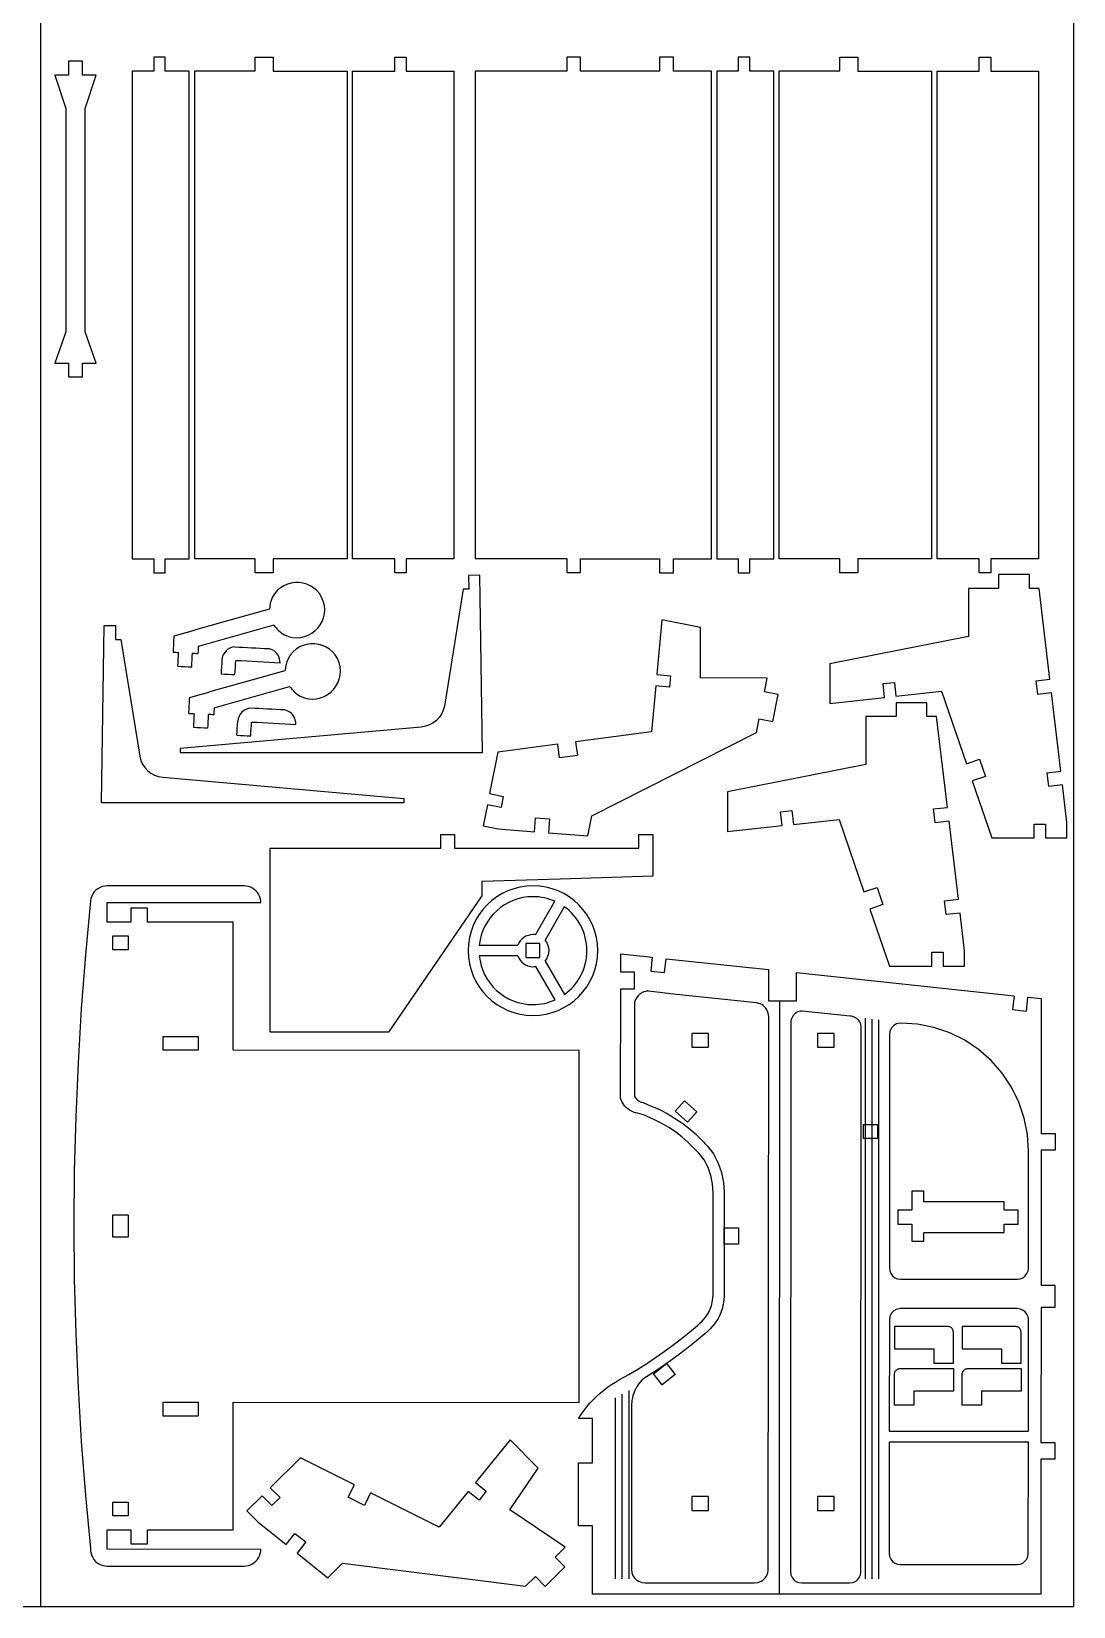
# Model space of a CAD drawing. Extents: x 827 to 1399, y 525 to 1105.
# Drawn here: x 1207.8 to 1399.5, y 525.4 to 815.1 of the extents above; entities that cross this region are included whole.
import ezdxf

# ---------------------------------------------------------------- set-up
doc = ezdxf.new("R2010")
doc.units = 0
doc.layers.get('0').update_dxf_attribs({"linetype": 'CONTINUOUS'})

msp = doc.modelspace()

# ---------------------------------------------------------------- linework, layer by layer
at = {"color": 5}
for p, q in [((1209.465449, 1105.441268), (1209.465449, 525.441268)), ((1399.465449, 1105.441268), (1399.465449, 525.441268)), ((829.465449, 525.441268), (1399.465449, 525.441268))]:
    msp.add_line(p, q, dxfattribs=at)
at = {"color": 3}
for p, q in [((1217.160149, 809.634068), (1214.599949, 809.634668)), ((1214.599949, 809.634668), (1214.600149, 807.044268)), ((1217.160049, 807.044268), (1217.160149, 809.634068)), ((1232.374549, 810.373368), (1230.272549, 810.373968)), ((1230.272549, 810.373968), (1230.272549, 807.806468)), ((1232.374549, 807.805968), (1232.374549, 810.373368)), ((1248.930149, 807.837968), (1248.930149, 810.405968)), ((1248.930149, 810.405968), (1252.266149, 810.405168)), ((1252.266149, 810.405168), (1252.266149, 807.837168)), ((1274.603049, 807.834068), (1274.603049, 810.401868)), ((1274.603049, 810.401868), (1276.705649, 810.401368)), ((1276.705649, 810.401368), (1276.705649, 807.833568)), ((1306.238449, 810.378568), (1306.238249, 807.821468)), ((1308.794349, 810.379168), (1306.238449, 810.378568)), ((1308.794349, 807.822068), (1308.794349, 810.379168)), ((1325.856249, 810.383468), (1323.300149, 810.382768)), ((1323.300149, 810.382768), (1323.300149, 807.825568)), ((1325.856249, 807.826168), (1325.856249, 810.383468)), ((1339.907249, 810.373368), (1337.805249, 810.373968)), ((1337.805249, 810.373968), (1337.805249, 807.806468)), ((1339.907249, 807.805968), (1339.907249, 810.373368)), ((1356.462849, 807.837968), (1356.462849, 810.405968)), ((1356.462849, 810.405968), (1359.798849, 810.405168)), ((1359.798849, 810.405168), (1359.798849, 807.837168)), ((1382.135749, 807.834068), (1382.135749, 810.401868)), ((1382.135749, 810.401868), (1384.238349, 810.401368)), ((1384.238349, 810.401368), (1384.238349, 807.833568)), ((1214.600149, 807.044268), (1212.050249, 807.044468)), ((1212.050249, 807.044468), (1214.090249, 800.924268)), ((1219.709949, 807.044268), (1217.160049, 807.044268)), ((1217.670149, 800.924368), (1219.709949, 807.044268)), ((1230.272549, 807.806468), (1226.321249, 807.807568)), ((1226.321249, 807.807568), (1226.321249, 718.142468)), ((1236.810949, 807.804768), (1232.374549, 807.805968)), ((1236.810949, 718.142068), (1236.810949, 807.804768)), ((1237.810949, 718.110968), (1237.810949, 807.840668)), ((1237.810949, 807.840668), (1248.930149, 807.837968)), ((1252.266149, 807.837168), (1265.827949, 807.833868)), ((1265.827949, 807.833868), (1265.827949, 718.110468)), ((1266.827949, 718.114768), (1266.827949, 807.835968)), ((1266.827949, 807.835968), (1274.603049, 807.834068)), ((1276.705649, 807.833568), (1285.467249, 807.831468)), ((1285.467249, 807.831468), (1285.467249, 718.114368)), ((1306.238249, 807.821468), (1289.417349, 807.815768)), ((1289.417349, 807.815768), (1289.418749, 718.155468)), ((1323.300149, 807.825568), (1308.794349, 807.822068)), ((1332.853949, 807.827868), (1325.856249, 807.826168)), ((1332.853949, 718.122668), (1332.853949, 807.827868)), ((1337.805249, 807.806468), (1333.853949, 807.807568)), ((1333.853949, 807.807568), (1333.853949, 718.142468)), ((1344.343649, 807.804768), (1339.907249, 807.805968)), ((1344.343649, 718.142068), (1344.343649, 807.804768)), ((1345.343649, 718.110968), (1345.343649, 807.840668)), ((1345.343649, 807.840668), (1356.462849, 807.837968)), ((1359.798849, 807.837168), (1373.360649, 807.833868)), ((1373.360649, 807.833868), (1373.360649, 718.110468)), ((1374.360649, 718.114768), (1374.360649, 807.835968)), ((1374.360649, 807.835968), (1382.135749, 807.834068)), ((1384.238349, 807.833568), (1392.999949, 807.831468)), ((1392.999949, 807.831468), (1392.999949, 718.114368)), ((1214.090249, 800.924268), (1214.090849, 759.885368)), ((1217.670849, 759.884868), (1217.670149, 800.924368)), ((1214.090849, 759.885368), (1212.049949, 754.113968)), ((1219.710549, 754.113168), (1217.670849, 759.884868)), ((1212.049949, 754.113968), (1214.599649, 754.113468)), ((1214.599649, 754.113468), (1214.600549, 751.564268)), ((1217.160349, 751.563668), (1217.160749, 754.113768)), ((1217.160749, 754.113768), (1219.710549, 754.113168)), ((1214.600549, 751.564268), (1217.160349, 751.563668)), ((1226.321249, 718.142468), (1230.272549, 718.142268)), ((1230.272549, 718.142268), (1230.272549, 715.574768)), ((1230.272549, 715.574768), (1232.374549, 715.574768)), ((1232.374549, 715.574768), (1232.374549, 718.142168)), ((1232.374549, 718.142168), (1236.810949, 718.142068)), ((1248.930149, 718.110768), (1237.810949, 718.110968)), ((1248.930149, 715.542768), (1248.930149, 718.110768)), ((1252.266149, 715.542768), (1248.930149, 715.542768)), ((1265.827949, 718.110468), (1252.266149, 718.110768)), ((1252.266149, 718.110768), (1252.266149, 715.542768)), ((1274.603049, 718.114568), (1266.827949, 718.114768)), ((1274.603049, 715.546768), (1274.603049, 718.114568)), ((1276.705649, 715.546768), (1274.603049, 715.546768)), ((1285.467249, 718.114368), (1276.705649, 718.114568)), ((1276.705649, 718.114568), (1276.705649, 715.546768)), ((1289.418749, 718.155468), (1306.239649, 718.165868)), ((1306.239649, 718.165868), (1306.238449, 715.608768)), ((1306.238449, 715.608768), (1308.794349, 715.608768)), ((1308.794349, 718.122168), (1323.300149, 718.122468)), ((1308.794349, 715.608768), (1308.794349, 718.122168)), ((1323.300149, 718.122468), (1323.300149, 715.565168)), ((1323.300149, 715.565168), (1325.856249, 715.565268)), ((1325.856249, 718.122468), (1332.853949, 718.122668)), ((1325.856249, 715.565268), (1325.856249, 718.122468)), ((1333.853949, 718.142468), (1337.805249, 718.142268)), ((1337.805249, 718.142268), (1337.805249, 715.574768)), ((1337.805249, 715.574768), (1339.907249, 715.574768)), ((1339.907249, 715.574768), (1339.907249, 718.142168)), ((1339.907249, 718.142168), (1344.343649, 718.142068)), ((1356.462849, 718.110768), (1345.343649, 718.110968)), ((1356.462849, 715.542768), (1356.462849, 718.110768)), ((1359.798849, 715.542768), (1356.462849, 715.542768)), ((1373.360649, 718.110468), (1359.798849, 718.110768)), ((1359.798849, 718.110768), (1359.798849, 715.542768)), ((1382.135749, 718.114568), (1374.360649, 718.114768)), ((1382.135749, 715.546768), (1382.135749, 718.114568)), ((1384.238349, 715.546768), (1382.135749, 715.546768)), ((1392.999949, 718.114368), (1384.238349, 718.114568)), ((1384.238349, 718.114568), (1384.238349, 715.546768)), ((1290.275049, 715.089568), (1288.174149, 715.058868)), ((1288.174149, 715.058868), (1288.210749, 712.530768)), ((1290.746149, 682.480968), (1290.275049, 715.089568)), ((1385.675249, 712.669468), (1380.129049, 712.680668)), ((1380.129049, 712.680668), (1380.129049, 703.849868)), ((1391.343249, 715.229568), (1385.675249, 715.229568)), ((1385.675249, 715.229568), (1385.675249, 712.669468)), ((1391.343249, 712.669468), (1391.343249, 715.229568)), ((1393.139349, 712.669468), (1391.343249, 712.669468)), ((1395.124249, 695.985068), (1393.139349, 712.669468)), ((1287.189949, 712.515768), (1283.735549, 691.034868)), ((1288.210749, 712.530768), (1287.189949, 712.515768)), ((1323.716049, 706.912368), (1322.808649, 696.850068)), ((1330.876349, 705.476368), (1323.716049, 706.912368)), ((1220.675949, 673.259668), (1221.147049, 705.868268)), ((1221.147049, 705.868268), (1223.247949, 705.837568)), ((1223.247949, 705.837568), (1223.211349, 703.309468)), ((1330.844249, 696.230968), (1330.876349, 705.476368)), ((1223.211349, 703.309468), (1224.232149, 703.294468)), ((1224.232149, 703.294468), (1227.686549, 681.813568)), ((1380.129049, 703.849868), (1354.654249, 698.832568)), ((1354.654249, 698.832568), (1354.654249, 691.529768)), ((1322.808649, 696.850068), (1325.358349, 696.620068)), ((1325.358349, 696.620068), (1325.170049, 694.531668)), ((1343.135449, 696.188468), (1330.844249, 696.230968)), ((1342.634049, 693.688168), (1343.135449, 696.188468)), ((1364.422649, 695.163868), (1366.507349, 695.389868)), ((1366.507349, 695.389868), (1366.783249, 692.844568)), ((1392.592149, 695.683168), (1395.124249, 695.985068)), ((1392.894149, 693.151068), (1392.592149, 695.683168)), ((1322.620249, 694.761668), (1321.859649, 686.325568)), ((1325.170049, 694.531668), (1322.620249, 694.761668)), ((1345.134249, 693.186768), (1342.634049, 693.688168)), ((1344.131449, 688.186368), (1345.134249, 693.186768)), ((1354.654249, 691.529768), (1364.698449, 692.618668)), ((1364.698449, 692.618668), (1364.422649, 695.163868)), ((1366.783249, 692.844568), (1375.204149, 693.757568)), ((1375.204149, 693.757568), (1379.771249, 680.419368)), ((1395.426249, 693.452968), (1392.894149, 693.151068)), ((1397.139749, 679.083068), (1395.426249, 693.452968)), ((1283.224549, 689.571968), (1282.797249, 688.941168)), ((1283.541549, 690.273068), (1283.224549, 689.571968)), ((1283.735549, 691.034868), (1283.541549, 690.273068)), ((1372.492749, 691.661668), (1366.824749, 691.661668)), ((1366.824749, 691.661668), (1366.824749, 689.101568)), ((1372.492749, 689.101568), (1372.492749, 691.661668)), ((1279.463949, 687.188068), (1235.115949, 683.243368)), ((1280.246949, 687.319268), (1279.463949, 687.188068)), ((1280.984849, 687.569968), (1280.246949, 687.319268)), ((1281.664549, 687.930468), (1280.984849, 687.569968)), ((1282.272949, 688.390768), (1281.664549, 687.930468)), ((1282.797249, 688.941168), (1282.272949, 688.390768)), ((1341.129749, 686.187468), (1341.631249, 688.687768)), ((1341.631249, 688.687768), (1344.131449, 688.186368)), ((1366.824749, 689.101568), (1361.278549, 689.112768)), ((1361.278549, 689.112768), (1361.278549, 680.281968)), ((1374.288849, 689.101568), (1372.492749, 689.101568)), ((1376.273749, 672.417168), (1374.288849, 689.101568)), ((1304.586349, 684.032768), (1293.596249, 682.573868)), ((1304.923349, 681.494968), (1304.586349, 684.032768)), ((1321.859649, 686.325568), (1307.883649, 684.470468)), ((1307.883649, 684.470468), (1308.220549, 681.932668)), ((1310.843449, 670.847768), (1341.129749, 686.187468)), ((1227.686549, 681.813568), (1227.880549, 681.051768)), ((1227.880549, 681.051768), (1228.197549, 680.350668)), ((1235.115949, 683.243368), (1235.126849, 682.481068)), ((1235.126849, 682.481068), (1290.746149, 682.480968)), ((1293.596249, 682.573868), (1292.065149, 674.939568)), ((1308.220549, 681.932668), (1304.923349, 681.494968)), ((1379.771249, 680.419368), (1382.193249, 681.248668)), ((1382.193249, 681.248668), (1383.270749, 678.101768)), ((1228.197549, 680.350668), (1228.624849, 679.719868)), ((1228.624849, 679.719868), (1229.149149, 679.169468)), ((1229.149149, 679.169468), (1229.757549, 678.709168)), ((1229.757549, 678.709168), (1230.437249, 678.348668)), ((1230.437249, 678.348668), (1231.175149, 678.097968)), ((1231.175149, 678.097968), (1231.958149, 677.966768)), ((1231.958149, 677.966768), (1276.306149, 674.022068)), ((1361.278549, 680.281968), (1335.803749, 675.264668)), ((1383.270749, 678.101768), (1380.848749, 677.272368)), ((1394.607649, 678.781068), (1397.139749, 679.083068)), ((1394.909549, 676.248968), (1394.607649, 678.781068)), ((1292.065149, 674.939568), (1294.575249, 674.436168)), ((1335.803749, 675.264668), (1335.803749, 667.961868)), ((1380.848749, 677.272368), (1384.440149, 666.783768)), ((1397.441649, 676.550968), (1394.909549, 676.248968)), ((1398.268249, 669.619168), (1397.441649, 676.550968)), ((1276.295249, 673.259768), (1220.675949, 673.259668)), ((1276.306149, 674.022068), (1276.295249, 673.259768)), ((1291.652849, 672.883768), (1290.877849, 669.019268)), ((1294.162949, 672.380368), (1291.652849, 672.883768)), ((1294.575249, 674.436168), (1294.162949, 672.380368)), ((1373.741649, 672.115268), (1376.273749, 672.417168)), ((1374.043649, 669.583168), (1373.741649, 672.115268)), ((1300.334049, 667.927368), (1300.514449, 670.498268)), ((1300.514449, 670.498268), (1303.058249, 670.319868)), ((1303.058249, 670.319868), (1302.878049, 667.748868)), ((1310.102049, 667.150668), (1310.843449, 670.847768)), ((1345.572149, 671.595968), (1347.656849, 671.821968)), ((1345.847949, 669.050768), (1345.572149, 671.595968)), ((1347.656849, 671.821968), (1347.932749, 669.276668)), ((1347.932749, 669.276668), (1356.353649, 670.189668)), ((1356.353649, 670.189668), (1360.920749, 656.851468)), ((1376.575749, 669.885068), (1374.043649, 669.583168)), ((1378.289249, 655.515168), (1376.575749, 669.885068)), ((1392.226449, 666.783768), (1392.226449, 669.343868)), ((1392.226449, 669.343868), (1394.323249, 669.343868)), ((1394.323249, 669.343868), (1394.323249, 666.783768)), ((1398.264649, 666.783768), (1398.268249, 669.619168)), ((1283.066449, 664.879768), (1283.066549, 667.429768)), ((1283.066549, 667.429768), (1285.626649, 667.429668)), ((1285.626649, 667.429668), (1285.626549, 664.879668)), ((1290.877849, 669.019268), (1293.657149, 668.458268)), ((1293.657149, 668.458268), (1300.334049, 667.927368)), ((1302.878049, 667.748868), (1310.102049, 667.150668)), ((1319.516149, 664.878568), (1319.516249, 667.428568)), ((1319.516249, 667.428568), (1322.076249, 667.428568)), ((1322.076249, 667.428568), (1322.076049, 659.727468)), ((1335.803749, 667.961868), (1345.847949, 669.050768)), ((1384.440149, 666.783768), (1392.226449, 666.783768)), ((1394.323249, 666.783768), (1398.264649, 666.783768)), ((1251.713949, 631.080668), (1251.714949, 664.880668)), ((1251.714949, 664.880668), (1283.066449, 664.879768)), ((1285.626549, 664.879668), (1319.516149, 664.878568)), ((1220.388449, 657.678268), (1219.995649, 657.456368)), ((1220.809449, 657.840268), (1220.388449, 657.678268)), ((1221.249749, 657.938768), (1220.809449, 657.840268)), ((1221.699749, 657.971668), (1221.249749, 657.938768)), ((1246.907749, 657.960168), (1221.699749, 657.971668)), ((1247.308549, 657.933768), (1246.907749, 657.960168)), ((1247.702549, 657.855268), (1247.308549, 657.933768)), ((1248.082849, 657.725968), (1247.702549, 657.855268)), ((1248.443049, 657.548168), (1248.082849, 657.725968)), ((1248.777049, 657.324868), (1248.443049, 657.548168)), ((1305.017649, 659.209468), (1290.624049, 658.806368)), ((1290.624049, 658.806368), (1290.624249, 656.170568)), ((1322.076049, 659.727468), (1305.017649, 659.209468)), ((1360.920749, 656.851468), (1363.342749, 657.680768)), ((1363.342749, 657.680768), (1364.420249, 654.533868)), ((1218.644149, 655.209868), (1217.706249, 645.299468)), ((1218.722149, 655.654168), (1218.644149, 655.209868)), ((1218.864449, 656.082268), (1218.722149, 655.654168)), ((1219.067949, 656.484768), (1218.864449, 656.082268)), ((1219.328249, 656.853168), (1219.067949, 656.484768)), ((1219.639749, 657.179368), (1219.328249, 656.853168)), ((1219.995649, 657.456368), (1219.639749, 657.179368)), ((1221.699749, 651.318868), (1221.699749, 654.901368)), ((1221.699749, 654.901368), (1249.978749, 654.888668)), ((1249.079049, 657.059968), (1248.777049, 657.324868)), ((1249.343849, 656.757968), (1249.079049, 657.059968)), ((1249.566949, 656.423968), (1249.343849, 656.757968)), ((1249.744649, 656.063668), (1249.566949, 656.423968)), ((1249.873749, 655.683368), (1249.744649, 656.063668)), ((1249.952049, 655.289468), (1249.873749, 655.683368)), ((1249.978749, 654.888668), (1249.952049, 655.289468)), ((1290.624249, 656.170568), (1273.445249, 631.075468)), ((1375.757149, 655.213168), (1378.289249, 655.515168)), ((1376.059049, 652.681068), (1375.757149, 655.213168)), ((1226.067149, 653.875868), (1226.067149, 651.316968)), ((1229.138449, 653.874468), (1226.067149, 653.875868)), ((1229.138449, 651.315568), (1229.138449, 653.874468)), ((1364.420249, 654.533868), (1361.998249, 653.704468)), ((1361.998249, 653.704468), (1365.589649, 643.215868)), ((1378.591149, 652.983068), (1376.059049, 652.681068)), ((1379.417749, 646.051268), (1378.591149, 652.983068)), ((1226.067149, 651.316968), (1221.699749, 651.318868)), ((1244.879449, 651.308668), (1229.138449, 651.315568)), ((1244.879449, 627.729768), (1244.879449, 651.308668)), ((1379.414149, 643.215868), (1379.417749, 646.051268)), ((1217.706249, 645.299468), (1216.938449, 635.374268)), ((1316.168349, 642.124568), (1316.170449, 645.468368)), ((1316.170449, 645.468368), (1321.965949, 644.851668)), ((1321.965949, 644.851668), (1321.693649, 642.306468)), ((1324.238049, 642.035668), (1324.510349, 644.580968)), ((1324.510349, 644.580968), (1343.384749, 642.572868)), ((1365.589649, 643.215868), (1373.375949, 643.215868)), ((1373.375949, 643.215868), (1373.375949, 645.775968)), ((1373.375949, 645.775968), (1375.472749, 645.775968)), ((1375.472749, 645.775968), (1375.472749, 643.215868)), ((1375.472749, 643.215868), (1379.414149, 643.215868)), ((1318.727249, 642.124568), (1316.168349, 642.124568)), ((1318.725249, 639.053068), (1318.727249, 642.124568)), ((1321.693649, 642.306468), (1324.238049, 642.035668)), ((1343.384749, 642.572868), (1343.380649, 636.840668)), ((1348.498549, 636.840668), (1348.502249, 642.028268)), ((1348.502249, 642.028268), (1388.537049, 637.767868)), ((1316.153549, 618.958668), (1316.166349, 639.053068)), ((1316.166349, 639.053068), (1318.725249, 639.053068)), ((1388.537049, 637.767868), (1388.264349, 635.222768)), ((1390.808649, 634.951968), (1391.081449, 637.497168)), ((1391.081449, 637.497168), (1393.536449, 637.235968)), ((1216.938449, 635.374268), (1216.341049, 625.437268)), ((1343.380649, 636.840668), (1345.445849, 636.840668)), ((1345.445849, 636.840668), (1348.498549, 636.840668)), ((1388.264349, 635.222768), (1390.808649, 634.951968)), ((1393.536449, 637.235968), (1393.515849, 612.409968)), ((1273.445249, 631.075468), (1251.713949, 631.080668)), ((1308.552749, 627.706168), (1244.879449, 627.729768)), ((1308.552949, 562.977968), (1308.552749, 627.706168)), ((1216.341049, 625.437268), (1215.914249, 615.491368)), ((1316.283249, 618.577468), (1316.153549, 618.958668)), ((1316.451049, 618.211568), (1316.283249, 618.577468)), ((1316.655349, 617.864668), (1316.451049, 618.211568)), ((1316.893749, 617.540368), (1316.655349, 617.864668)), ((1317.164049, 617.242068), (1316.893749, 617.540368)), ((1317.463249, 616.972868), (1317.164049, 617.242068)), ((1215.914249, 615.491368), (1215.658049, 605.539568)), ((1317.788349, 616.735468), (1317.463249, 616.972868)), ((1318.135949, 616.532468), (1317.788349, 616.735468)), ((1318.502449, 616.365968), (1318.135949, 616.532468)), ((1318.883949, 616.237568), (1318.502449, 616.365968)), ((1319.276549, 616.148768), (1318.883949, 616.237568)), ((1320.538949, 615.774368), (1319.276549, 616.148768)), ((1321.060149, 615.577468), (1320.538949, 615.774368)), ((1322.411349, 614.974968), (1321.060149, 615.577468)), ((1323.725049, 614.294768), (1322.411349, 614.974968)), ((1324.996949, 613.539268), (1323.725049, 614.294768)), ((1326.222649, 612.711068), (1324.996949, 613.539268)), ((1327.398049, 611.812868), (1326.222649, 612.711068)), ((1328.519049, 610.847668), (1327.398049, 611.812868)), ((1393.515849, 612.409968), (1396.074549, 612.409968)), ((1396.074549, 612.409968), (1396.072049, 609.338968)), ((1329.582049, 609.818868), (1328.519049, 610.847668)), ((1330.583349, 608.729968), (1329.582049, 609.818868)), ((1331.519549, 607.584568), (1330.583349, 608.729968)), ((1393.513249, 609.338968), (1393.492649, 584.516468)), ((1396.072049, 609.338968), (1393.513249, 609.338968)), ((1215.658049, 605.539568), (1215.572649, 595.584768)), ((1332.237449, 606.182768), (1331.519549, 607.584568)), ((1332.759549, 604.696868), (1332.237449, 606.182768)), ((1333.076249, 603.153868), (1332.759549, 604.696868)), ((1333.181749, 601.582068), (1333.076249, 603.153868)), ((1333.168849, 582.636068), (1333.181749, 601.582068)), ((1215.572649, 595.584768), (1215.658049, 585.629968)), ((1215.658049, 585.629968), (1215.914249, 575.677968)), ((1333.075549, 581.690068), (1333.168849, 582.636068)), ((1393.492649, 584.516468), (1396.051249, 584.516468)), ((1396.051249, 584.516468), (1396.047749, 580.422368)), ((1331.779549, 578.656468), (1332.295349, 579.455168)), ((1332.295349, 579.455168), (1332.511449, 579.878868)), ((1332.511449, 579.878868), (1332.855049, 580.765268)), ((1332.855049, 580.765268), (1333.075549, 581.690068)), ((1393.489249, 580.422368), (1393.468549, 555.603468)), ((1396.047749, 580.422368), (1393.489249, 580.422368)), ((1328.808049, 575.886268), (1330.291049, 577.141668)), ((1330.291049, 577.141668), (1330.815549, 577.607268)), ((1330.815549, 577.607268), (1331.160349, 577.934868)), ((1331.160349, 577.934868), (1331.779549, 578.656468)), ((1215.914249, 575.677968), (1216.341049, 565.731868)), ((1325.755849, 573.481568), (1327.296049, 574.666068)), ((1327.296049, 574.666068), (1328.808049, 575.886268)), ((1320.974749, 570.149168), (1322.594349, 571.222468)), ((1322.594349, 571.222468), (1324.188349, 572.333468)), ((1324.188349, 572.333468), (1325.755849, 573.481568)), ((1315.971649, 567.161168), (1317.662549, 568.117968)), ((1317.662549, 568.117968), (1319.330549, 569.114168)), ((1319.330549, 569.114168), (1320.974749, 570.149168)), ((1216.341049, 565.731868), (1216.938449, 555.794568)), ((1312.388049, 564.655968), (1313.060549, 565.217468)), ((1313.060549, 565.217468), (1313.756449, 565.749668)), ((1313.756449, 565.749668), (1314.474549, 566.251568)), ((1314.474549, 566.251568), (1315.213349, 566.722368)), ((1315.213349, 566.722368), (1315.971649, 567.161168)), ((1244.879449, 539.536168), (1244.879549, 562.991568)), ((1244.879549, 562.991568), (1308.552949, 562.977968)), ((1309.417549, 561.447368), (1309.955649, 562.138768)), ((1309.955649, 562.138768), (1310.522749, 562.806468)), ((1310.522749, 562.806468), (1311.117949, 563.449368)), ((1311.117949, 563.449368), (1311.740049, 564.066268)), ((1311.740049, 564.066268), (1312.388049, 564.655968)), ((1308.432449, 559.998768), (1308.909449, 560.733568)), ((1310.998949, 559.998768), (1308.432449, 559.998768)), ((1308.909449, 560.733568), (1309.417549, 561.447368)), ((1310.989949, 551.837168), (1310.998949, 559.998768)), ((1216.938449, 555.794568), (1217.706249, 545.868868)), ((1295.839449, 556.078368), (1289.458049, 548.245668)), ((1300.971049, 550.882368), (1295.839449, 556.078368)), ((1393.468549, 555.603468), (1396.026949, 555.603468)), ((1396.026949, 555.603468), (1396.024449, 552.533268)), ((1257.258149, 552.755368), (1251.718149, 547.284068)), ((1267.183649, 547.816168), (1257.258149, 552.755368)), ((1295.772249, 543.237068), (1300.971049, 550.882368)), ((1308.423349, 540.273268), (1308.431549, 551.837168)), ((1308.431549, 551.837168), (1310.989949, 551.837168)), ((1393.466049, 552.533268), (1393.445349, 527.717768)), ((1396.024449, 552.533268), (1393.466049, 552.533268)), ((1266.043149, 545.524168), (1267.183649, 547.816168)), ((1289.458049, 548.245668), (1291.442849, 546.628668)), ((1217.706249, 545.868868), (1218.628349, 536.124868)), ((1250.226249, 545.810668), (1247.421849, 543.041168)), ((1252.025149, 543.989168), (1250.226249, 545.810668)), ((1251.718149, 547.284068), (1253.517049, 545.462568)), ((1253.517049, 545.462568), (1252.025149, 543.989168)), ((1269.020949, 544.042368), (1266.043149, 545.524168)), ((1270.161549, 546.334268), (1269.020949, 544.042368)), ((1282.783649, 540.053268), (1270.161549, 546.334268)), ((1288.133549, 546.620068), (1282.783649, 540.053268)), ((1290.118349, 545.002968), (1288.133549, 546.620068)), ((1291.442849, 546.628668), (1290.118349, 545.002968)), ((1247.421849, 543.041168), (1249.411749, 541.021168)), ((1305.936249, 536.325668), (1295.772249, 543.237068)), ((1221.699749, 535.957368), (1221.699749, 539.539868)), ((1221.699749, 539.539868), (1226.067149, 539.539168)), ((1226.067149, 539.539168), (1226.067149, 536.980268)), ((1229.138449, 536.979768), (1229.138449, 539.538668)), ((1229.138449, 539.538668), (1244.879449, 539.536168)), ((1249.411749, 541.021168), (1254.648949, 536.845868)), ((1254.648949, 536.845868), (1256.236749, 538.875968)), ((1256.236749, 538.875968), (1258.245449, 537.304868)), ((1310.981649, 540.273268), (1308.423349, 540.273268)), ((1310.978749, 527.718068), (1310.981649, 540.273268)), ((1218.628349, 536.124868), (1218.628349, 535.957868)), ((1218.628349, 535.957868), (1218.654549, 535.557068)), ((1249.978749, 535.953068), (1221.699749, 535.957368)), ((1226.067149, 536.980268), (1229.138449, 536.979768)), ((1249.952549, 535.552268), (1249.978749, 535.953068)), ((1258.245449, 537.304868), (1256.657749, 535.274668)), ((1304.121849, 534.533768), (1305.936249, 536.325668)), ((1218.654549, 535.557068), (1218.732949, 535.163068)), ((1218.732949, 535.163068), (1218.862149, 534.782668)), ((1218.862149, 534.782668), (1219.039849, 534.422368)), ((1219.039849, 534.422368), (1219.263049, 534.088368)), ((1219.263049, 534.088368), (1219.527949, 533.786368)), ((1219.527949, 533.786368), (1219.829949, 533.521468)), ((1219.829949, 533.521468), (1220.164049, 533.298268)), ((1220.164049, 533.298268), (1220.524349, 533.120568)), ((1220.524349, 533.120568), (1220.904749, 532.991368)), ((1220.904749, 532.991368), (1221.298849, 532.912968)), ((1247.308649, 532.909168), (1247.702649, 532.987468)), ((1247.702649, 532.987468), (1248.083049, 533.116568)), ((1248.083049, 533.116568), (1248.443249, 533.294168)), ((1248.443249, 533.294168), (1248.777249, 533.517268)), ((1248.777249, 533.517268), (1249.079349, 533.781968)), ((1249.079349, 533.781968), (1249.344149, 534.083968)), ((1249.344149, 534.083968), (1249.567349, 534.417868)), ((1249.567349, 534.417868), (1249.745049, 534.778068)), ((1249.745049, 534.778068), (1249.874149, 535.158368)), ((1249.874149, 535.158368), (1249.952549, 535.552268)), ((1256.657749, 535.274668), (1262.310849, 530.737468)), ((1262.310849, 530.737468), (1264.993749, 533.387068)), ((1264.993749, 533.387068), (1298.678749, 529.158168)), ((1305.913649, 532.719368), (1304.121849, 534.533768)), ((1221.298849, 532.912968), (1221.699749, 532.886668)), ((1221.699749, 532.886668), (1246.907749, 532.882968)), ((1246.907749, 532.882968), (1247.308649, 532.909168)), ((1298.678749, 529.158168), (1300.493149, 530.950068)), ((1300.493149, 530.950068), (1302.284949, 529.135668)), ((1302.284949, 529.135668), (1305.913649, 532.719368)), ((1345.368949, 527.717868), (1310.978749, 527.718068)), ((1393.445349, 527.717768), (1345.368949, 527.717868))]:
    msp.add_line(p, q, dxfattribs=at)
at = {"color": 7}
for p, q in [((1300.494249, 648.974568), (1304.050949, 655.135068)), ((1305.788249, 654.144168), (1302.246949, 648.010368)), ((1222.752749, 646.200468), (1222.752749, 648.759468)), ((1222.752749, 648.759468), (1225.569649, 648.758168)), ((1225.569649, 646.199268), (1222.752749, 646.200468)), ((1225.569649, 648.758168), (1225.569649, 646.199268)), ((1290.163849, 647.097468), (1297.270249, 647.097468)), ((1301.278749, 647.380268), (1298.718649, 647.380268)), ((1298.718649, 647.380268), (1298.718649, 644.820168)), ((1301.278749, 644.820168), (1301.278749, 647.380268)), ((1297.243049, 645.097468), (1290.156649, 645.097468)), ((1298.718649, 644.820168), (1301.278749, 644.820168)), ((1304.085649, 636.999868), (1300.533949, 643.151668)), ((1302.273149, 644.139368), (1305.818949, 637.997868)), ((1365.788049, 631.467468), (1365.701749, 631.213768)), ((1366.055549, 631.930368), (1365.788049, 631.467468)), ((1366.433749, 632.308268), (1366.055549, 631.930368)), ((1366.896749, 632.575568), (1366.433749, 632.308268)), ((1367.150349, 632.661668), (1366.896749, 632.575568)), ((1367.680249, 632.731368), (1367.150349, 632.661668)), ((1370.752949, 632.529968), (1367.680249, 632.731368)), ((1373.772649, 631.928968), (1370.752949, 632.529968)), ((1376.687849, 630.938968), (1373.772649, 631.928968)), ((1231.980549, 627.734768), (1231.980649, 630.292868)), ((1231.980649, 630.292868), (1238.430149, 630.290368)), ((1238.430149, 630.290368), (1238.430149, 627.732368)), ((1332.329849, 630.841668), (1329.269449, 630.841568)), ((1329.269449, 630.841568), (1329.269449, 628.291368)), ((1332.329949, 628.291568), (1332.329849, 630.841668)), ((1352.400049, 630.837168), (1352.399949, 628.287268)), ((1355.460449, 630.837168), (1352.400049, 630.837168)), ((1355.460349, 628.287168), (1355.460449, 630.837168)), ((1365.631549, 630.683868), (1365.598849, 587.689668)), ((1365.701749, 631.213768), (1365.631549, 630.683868)), ((1379.448649, 629.576568), (1376.687849, 630.938968)), ((1382.007649, 627.865368), (1379.448649, 629.576568)), ((1238.430149, 627.732368), (1231.980549, 627.734768)), ((1329.269449, 628.291368), (1332.329949, 628.291568)), ((1352.399949, 628.287268), (1355.460349, 628.287168)), ((1384.321249, 625.834568), (1382.007649, 627.865368)), ((1386.349649, 623.518868), (1384.321249, 625.834568)), ((1388.058349, 620.957968), (1386.349649, 623.518868)), ((1389.418049, 618.195668), (1388.058349, 620.957968)), ((1326.213749, 616.545268), (1327.920149, 618.440668)), ((1327.920149, 618.440668), (1330.194649, 616.392868)), ((1390.405449, 615.279268), (1389.418049, 618.195668)), ((1328.488149, 614.497568), (1326.213749, 616.545268)), ((1330.194649, 616.392868), (1328.488149, 614.497568)), ((1360.835349, 611.516468), (1360.837249, 614.085668)), ((1360.837249, 614.085668), (1363.406149, 614.085668)), ((1363.406149, 614.085668), (1363.404149, 611.516368)), ((1391.003649, 612.258668), (1390.405449, 615.279268)), ((1363.404149, 611.516368), (1360.835349, 611.516468)), ((1391.202549, 609.185468), (1391.003649, 612.258668)), ((1391.184749, 587.689468), (1391.202549, 609.185468)), ((1222.752749, 593.381868), (1222.752749, 597.476168)), ((1222.752749, 597.476168), (1225.569649, 597.475368)), ((1225.569649, 597.475368), (1225.569649, 593.381068)), ((1335.222149, 592.093668), (1335.222149, 595.052568)), ((1335.222149, 595.052568), (1337.851449, 595.052568)), ((1337.851449, 595.052568), (1337.851449, 592.093668)), ((1225.569649, 593.381068), (1222.752749, 593.381868)), ((1337.851449, 592.093668), (1335.222149, 592.093668)), ((1365.598849, 587.689668), (1365.668149, 587.159868)), ((1365.668149, 587.159868), (1365.872249, 586.666068)), ((1365.872249, 586.666068), (1366.197249, 586.242168)), ((1366.197249, 586.242168), (1366.620849, 585.916768)), ((1366.620849, 585.916768), (1367.114449, 585.712268)), ((1367.114449, 585.712268), (1367.644149, 585.642568)), ((1367.644149, 585.642568), (1389.136249, 585.642368)), ((1389.136249, 585.642368), (1389.666049, 585.712168)), ((1389.666049, 585.712168), (1390.159849, 585.916668)), ((1390.159849, 585.916668), (1390.584049, 586.241968)), ((1390.584049, 586.241968), (1390.909749, 586.665968)), ((1390.909749, 586.665968), (1391.114649, 587.159668)), ((1391.114649, 587.159668), (1391.184749, 587.689468)), ((1366.015449, 579.416868), (1365.747949, 578.954168)), ((1366.393649, 579.794768), (1366.015449, 579.416868)), ((1366.856549, 580.061968), (1366.393649, 579.794768)), ((1367.110149, 580.148068), (1366.856549, 580.061968)), ((1367.639949, 580.217768), (1367.110149, 580.148068)), ((1389.131749, 580.217668), (1367.639949, 580.217768)), ((1389.661449, 580.147868), (1389.131749, 580.217668)), ((1390.154949, 579.943368), (1389.661449, 580.147868)), ((1390.578649, 579.618068), (1390.154949, 579.943368)), ((1390.903549, 579.194168), (1390.578649, 579.618068)), ((1365.591549, 578.170768), (1365.575949, 557.701568)), ((1365.661749, 578.700568), (1365.591549, 578.170768)), ((1365.747949, 578.954168), (1365.661749, 578.700568)), ((1391.107649, 578.700468), (1390.903549, 579.194168)), ((1391.176949, 578.170668), (1391.107649, 578.700468)), ((1391.160049, 557.701468), (1391.176949, 578.170668)), ((1322.216049, 568.229968), (1324.620949, 570.122668)), ((1323.793249, 566.225768), (1322.216049, 568.229968)), ((1326.198249, 568.118468), (1323.793249, 566.225768)), ((1324.620949, 570.122668), (1326.198249, 568.118468)), ((1231.980649, 560.435568), (1231.980749, 562.993768)), ((1231.980749, 562.993768), (1238.430149, 562.992368)), ((1238.430149, 562.992368), (1238.430149, 560.434268)), ((1238.430149, 560.434268), (1231.980649, 560.435568)), ((1365.575949, 557.701568), (1391.160049, 557.701468)), ((1365.574349, 555.654768), (1365.558749, 535.187768)), ((1391.158349, 555.654568), (1365.574349, 555.654768)), ((1391.141449, 535.187668), (1391.158349, 555.654568)), ((1222.752749, 542.098668), (1222.752749, 544.657568)), ((1222.752749, 544.657568), (1225.569649, 544.657068)), ((1225.569649, 544.657068), (1225.569649, 542.098168)), ((1332.330749, 545.658568), (1329.270349, 545.658568)), ((1329.270349, 545.658568), (1329.270349, 543.108668)), ((1332.330749, 543.108568), (1332.330749, 545.658568)), ((1352.398349, 545.656068), (1352.398249, 543.105968)), ((1355.458649, 545.655968), (1352.398349, 545.656068)), ((1355.458649, 543.105968), (1355.458649, 545.655968)), ((1225.569649, 542.098168), (1222.752749, 542.098668)), ((1329.270349, 543.108668), (1332.330749, 543.108568)), ((1352.398249, 543.105968), (1355.458649, 543.105968)), ((1365.558749, 535.187768), (1365.628149, 534.658068)), ((1365.628149, 534.658068), (1365.832249, 534.164468)), ((1365.832249, 534.164468), (1366.157149, 533.740668)), ((1366.157149, 533.740668), (1366.580749, 533.415368)), ((1366.580749, 533.415368), (1367.074149, 533.210968)), ((1367.074149, 533.210968), (1367.603849, 533.141168)), ((1367.603849, 533.141168), (1389.093149, 533.141168)), ((1389.093149, 533.141168), (1389.622849, 533.210868)), ((1389.622849, 533.210868), (1390.116649, 533.415368)), ((1390.116649, 533.415368), (1390.339349, 533.564068)), ((1390.339349, 533.564068), (1390.717449, 533.941868)), ((1390.717449, 533.941868), (1390.866349, 534.164368)), ((1390.866349, 534.164368), (1391.071249, 534.657968)), ((1391.071249, 534.657968), (1391.141449, 535.187668))]:
    msp.add_line(p, q, dxfattribs=at)
at = {"color": 2}
for p, q in [((1319.190049, 637.557168), (1318.989049, 637.241468)), ((1319.246949, 637.595168), (1319.190049, 637.557168)), ((1319.371749, 637.748668), (1319.246949, 637.595168)), ((1319.433849, 637.841068), (1319.371749, 637.748668)), ((1319.507949, 637.892068), (1319.433849, 637.841068)), ((1319.654749, 638.024468), (1319.507949, 637.892068)), ((1319.715549, 638.087368), (1319.654749, 638.024468)), ((1319.811449, 638.145268), (1319.715549, 638.087368)), ((1319.976949, 638.253568), (1319.811449, 638.145268)), ((1320.029349, 638.291268), (1319.976949, 638.253568)), ((1320.150249, 638.348768), (1320.029349, 638.291268)), ((1320.330449, 638.430268), (1320.150249, 638.348768)), ((1320.368949, 638.448568), (1320.330449, 638.430268)), ((1320.437649, 638.469168), (1320.368949, 638.448568)), ((1320.516349, 638.497668), (1320.437649, 638.469168)), ((1320.706849, 638.550468), (1320.516349, 638.497668)), ((1320.900949, 638.588468), (1320.706849, 638.550468)), ((1321.097349, 638.611368), (1320.900949, 638.588468)), ((1321.294849, 638.618968), (1321.097349, 638.611368)), ((1326.452849, 638.014568), (1321.294849, 638.618968)), ((1341.173449, 636.461968), (1326.452849, 638.014568)), ((1318.730649, 636.541068), (1318.724949, 621.648768)), ((1318.834849, 636.900468), (1318.730649, 636.541068)), ((1318.989049, 637.241468), (1318.834849, 636.900468)), ((1341.818549, 636.289068), (1341.173449, 636.461968)), ((1342.118649, 636.140968), (1341.818549, 636.289068)), ((1342.396849, 635.954968), (1342.118649, 636.140968)), ((1342.648349, 635.734268), (1342.396849, 635.954968)), ((1342.868949, 635.482468), (1342.648349, 635.734268)), ((1343.054649, 635.204168), (1342.868949, 635.482468)), ((1343.202549, 634.903868), (1343.054649, 635.204168)), ((1343.309849, 634.586868), (1343.202549, 634.903868)), ((1343.396649, 633.924368), (1343.309849, 634.586868)), ((1348.285249, 634.518468), (1348.082649, 634.340868)), ((1348.509249, 634.668068), (1348.285249, 634.518468)), ((1348.750849, 634.787168), (1348.509249, 634.668068)), ((1349.005849, 634.873768), (1348.750849, 634.787168)), ((1349.270049, 634.926268), (1349.005849, 634.873768)), ((1349.538749, 634.943968), (1349.270049, 634.926268)), ((1358.354749, 634.005768), (1349.538749, 634.943968)), ((1343.303449, 531.988668), (1343.396649, 633.924368)), ((1347.478649, 632.884768), (1347.418349, 531.810968)), ((1347.496449, 633.153568), (1347.478649, 632.884768)), ((1347.549149, 633.417768), (1347.496449, 633.153568)), ((1347.635949, 633.672768), (1347.549149, 633.417768)), ((1347.755149, 633.914368), (1347.635949, 633.672768)), ((1347.904949, 634.138368), (1347.755149, 633.914368)), ((1348.082649, 634.340868), (1347.904949, 634.138368)), ((1358.623449, 633.988168), (1358.354749, 634.005768)), ((1359.142449, 633.849068), (1358.623449, 633.988168)), ((1359.383849, 633.729868), (1359.142449, 633.849068)), ((1359.607649, 633.580268), (1359.383849, 633.729868)), ((1359.809949, 633.402668), (1359.607649, 633.580268)), ((1359.987349, 633.200168), (1359.809949, 633.402668)), ((1360.136749, 632.976168), (1359.987349, 633.200168)), ((1360.255749, 632.734568), (1360.136749, 632.976168)), ((1360.342049, 632.479568), (1360.255749, 632.734568)), ((1360.326049, 531.810868), (1360.411849, 631.946568)), ((1360.411849, 631.946568), (1360.342049, 632.479568)), ((1318.724949, 621.648768), (1318.710049, 619.337368)), ((1318.710049, 619.337368), (1318.723449, 619.298168)), ((1318.723449, 619.298168), (1318.790849, 619.161268)), ((1318.790849, 619.161268), (1318.889149, 618.994368)), ((1318.889149, 618.994368), (1319.003849, 618.838368)), ((1319.003849, 618.838368), (1319.133849, 618.694768)), ((1319.133849, 618.694768), (1319.277849, 618.565268)), ((1319.277849, 618.565268), (1319.434249, 618.451068)), ((1319.434249, 618.451068), (1319.601549, 618.353368)), ((1319.601549, 618.353368), (1319.777849, 618.273268)), ((1319.777849, 618.273268), (1319.961349, 618.211468)), ((1319.961349, 618.211468), (1320.317749, 618.130868)), ((1320.317749, 618.130868), (1321.193549, 617.716168)), ((1321.193549, 617.716168), (1321.840349, 617.471768)), ((1321.840349, 617.471768), (1323.300349, 616.820768)), ((1323.300349, 616.820768), (1324.719949, 616.085768)), ((1324.719949, 616.085768), (1326.094249, 615.269368)), ((1326.094249, 615.269368), (1327.418749, 614.374368)), ((1327.418749, 614.374368), (1328.688849, 613.403768)), ((1328.688849, 613.403768), (1329.900249, 612.360868)), ((1329.900249, 612.360868), (1331.048849, 611.249268)), ((1331.048849, 611.249268), (1332.130849, 610.072568)), ((1332.130849, 610.072568), (1333.242449, 608.712568)), ((1333.242449, 608.712568), (1334.122749, 606.993668)), ((1334.122749, 606.993668), (1334.736849, 605.245768)), ((1334.736849, 605.245768), (1335.109349, 603.430868)), ((1335.109349, 603.430868), (1335.228749, 601.651368)), ((1335.228749, 601.651368), (1335.215649, 582.536068)), ((1371.943949, 601.800768), (1369.720849, 601.800768)), ((1369.720849, 601.800768), (1369.720849, 599.837168)), ((1369.720849, 599.837168), (1369.720849, 598.313168)), ((1371.943949, 599.837168), (1371.943949, 601.800768)), ((1386.731649, 599.837168), (1371.943949, 599.837168)), ((1386.731649, 598.313168), (1386.731649, 599.837168)), ((1369.720849, 598.313168), (1367.170849, 598.313168)), ((1367.170849, 598.313168), (1367.170849, 595.763168)), ((1389.281649, 598.313168), (1386.731649, 598.313168)), ((1389.281649, 595.763168), (1389.281649, 598.313168)), ((1367.170849, 595.763168), (1369.720849, 595.763168)), ((1369.720849, 595.763168), (1369.720849, 594.239168)), ((1369.720849, 594.239168), (1369.720849, 592.606468)), ((1371.943949, 592.606468), (1371.943949, 594.239168)), ((1371.943949, 594.239168), (1386.731649, 594.239168)), ((1386.731649, 595.763168), (1389.281649, 595.763168)), ((1386.731649, 594.239168), (1386.731649, 595.763168)), ((1369.720849, 592.606468), (1371.943949, 592.606468)), ((1335.215649, 582.536068), (1335.098849, 581.351968)), ((1334.813849, 580.156268), (1334.382149, 579.042668)), ((1335.098849, 581.351968), (1334.813849, 580.156268)), ((1332.645349, 576.523168), (1332.199649, 576.099668)), ((1333.423149, 577.429668), (1332.645349, 576.523168)), ((1334.071149, 578.432968), (1333.423149, 577.429668)), ((1334.382149, 579.042668), (1334.071149, 578.432968)), ((1373.792849, 576.938368), (1366.549249, 576.938368)), ((1366.549249, 576.938368), (1366.549249, 572.806868)), ((1376.341449, 576.938368), (1373.792849, 576.938368)), ((1376.474549, 576.929568), (1376.341449, 576.938368)), ((1376.605449, 576.903568), (1376.474549, 576.929568)), ((1376.731749, 576.860668), (1376.605449, 576.903568)), ((1376.851449, 576.801668), (1376.731749, 576.860668)), ((1376.962349, 576.727568), (1376.851449, 576.801668)), ((1377.062649, 576.639568), (1376.962349, 576.727568)), ((1377.150649, 576.539268), (1377.062649, 576.639568)), ((1377.224749, 576.428368), (1377.150649, 576.539268)), ((1377.283749, 576.308668), (1377.224749, 576.428368)), ((1386.242749, 576.938368), (1378.999149, 576.938368)), ((1378.999149, 576.938368), (1378.999149, 572.806868)), ((1388.791349, 576.938368), (1386.242749, 576.938368)), ((1388.924449, 576.929568), (1388.791349, 576.938368)), ((1389.055349, 576.903568), (1388.924449, 576.929568)), ((1389.181649, 576.860668), (1389.055349, 576.903568)), ((1389.301349, 576.801668), (1389.181649, 576.860668)), ((1389.412249, 576.727568), (1389.301349, 576.801668)), ((1389.512549, 576.639568), (1389.412249, 576.727568)), ((1389.600549, 576.539268), (1389.512549, 576.639568)), ((1389.674649, 576.428368), (1389.600549, 576.539268)), ((1389.733649, 576.308668), (1389.674649, 576.428368)), ((1330.111549, 574.308768), (1328.562149, 573.058268)), ((1331.631249, 575.595168), (1330.111549, 574.308768)), ((1332.199649, 576.099668), (1331.631249, 575.595168)), ((1377.326649, 576.182368), (1377.283749, 576.308668)), ((1377.352649, 576.051468), (1377.326649, 576.182368)), ((1377.361449, 575.918368), (1377.352649, 576.051468)), ((1377.361449, 570.202968), (1377.361449, 575.918368)), ((1389.776549, 576.182368), (1389.733649, 576.308668)), ((1389.802549, 576.051468), (1389.776549, 576.182368)), ((1389.811349, 575.918368), (1389.802549, 576.051468)), ((1389.811349, 570.202968), (1389.811349, 575.918368)), ((1325.377649, 570.668068), (1324.550949, 570.074368)), ((1326.983849, 571.844568), (1325.377649, 570.668068)), ((1328.562149, 573.058268), (1326.983849, 571.844568)), ((1366.549249, 572.806868), (1373.793049, 572.806868)), ((1373.793049, 572.806868), (1373.792849, 572.407068)), ((1373.792849, 572.407068), (1373.793049, 570.202968)), ((1378.999149, 572.806868), (1386.242949, 572.806868)), ((1386.242949, 572.806868), (1386.242749, 572.407068)), ((1386.242749, 572.407068), (1386.242949, 570.202968)), ((1322.084649, 568.429868), (1320.399749, 567.369268)), ((1323.744249, 569.529668), (1322.084649, 568.429868)), ((1324.550949, 570.074368), (1323.744249, 569.529668)), ((1366.549249, 568.182968), (1366.558049, 568.316068)), ((1366.549249, 562.467568), (1366.549249, 568.182968)), ((1366.558049, 568.316068), (1366.584049, 568.446968)), ((1366.584049, 568.446968), (1366.626949, 568.573268)), ((1366.626949, 568.573268), (1366.685949, 568.692968)), ((1366.685949, 568.692968), (1366.760049, 568.803868)), ((1366.760049, 568.803868), (1366.848049, 568.904168)), ((1366.848049, 568.904168), (1366.948349, 568.992168)), ((1366.948349, 568.992168), (1367.059249, 569.066268)), ((1367.059249, 569.066268), (1367.178949, 569.125268)), ((1367.178949, 569.125268), (1367.305249, 569.168168)), ((1367.305249, 569.168168), (1367.436149, 569.194168)), ((1367.436149, 569.194168), (1367.569249, 569.202968)), ((1367.569249, 569.202968), (1370.117849, 569.202968)), ((1370.117849, 569.202968), (1377.361449, 569.202968)), ((1373.793049, 570.202968), (1377.361449, 570.202968)), ((1377.361449, 569.202968), (1377.361449, 565.071468)), ((1378.999149, 568.182968), (1379.007949, 568.316068)), ((1378.999149, 562.467568), (1378.999149, 568.182968)), ((1379.007949, 568.316068), (1379.033949, 568.446968)), ((1379.033949, 568.446968), (1379.076849, 568.573268)), ((1379.076849, 568.573268), (1379.135849, 568.692968)), ((1379.135849, 568.692968), (1379.209949, 568.803868)), ((1379.209949, 568.803868), (1379.297949, 568.904168)), ((1379.297949, 568.904168), (1379.398249, 568.992168)), ((1379.398249, 568.992168), (1379.509149, 569.066268)), ((1379.509149, 569.066268), (1379.628849, 569.125268)), ((1379.628849, 569.125268), (1379.755149, 569.168168)), ((1379.755149, 569.168168), (1379.886049, 569.194168)), ((1379.886049, 569.194168), (1380.019149, 569.202968)), ((1380.019149, 569.202968), (1382.567749, 569.202968)), ((1382.567749, 569.202968), (1389.811349, 569.202968)), ((1386.242949, 570.202968), (1389.811349, 570.202968)), ((1389.811349, 569.202968), (1389.811349, 565.071468)), ((1318.749849, 565.136968), (1318.573049, 564.705768)), ((1318.956649, 565.554568), (1318.749849, 565.136968)), ((1319.192449, 565.956468), (1318.956649, 565.554568)), ((1319.456049, 566.340768), (1319.192449, 565.956468)), ((1319.746149, 566.705568), (1319.456049, 566.340768)), ((1320.061249, 567.048968), (1319.746149, 566.705568)), ((1320.399749, 567.369268), (1320.061249, 567.048968)), ((1377.361449, 565.071468), (1370.117649, 565.071468)), ((1370.117649, 565.071468), (1370.117849, 564.671668)), ((1389.811349, 565.071468), (1382.567549, 565.071468)), ((1382.567549, 565.071468), (1382.567749, 564.671668)), ((1318.164149, 562.424068), (1318.144849, 532.322868)), ((1318.230449, 563.352968), (1318.164149, 562.424068)), ((1318.312649, 563.811568), (1318.230449, 563.352968)), ((1318.427049, 564.263268), (1318.312649, 563.811568)), ((1318.573049, 564.705768), (1318.427049, 564.263268)), ((1370.117649, 562.467568), (1366.549249, 562.467568)), ((1370.117849, 564.671668), (1370.117649, 562.467568)), ((1382.567549, 562.467568), (1378.999149, 562.467568)), ((1382.567749, 564.671668), (1382.567549, 562.467568)), ((1318.144849, 532.322868), (1318.231549, 531.660768)), ((1318.231549, 531.660768), (1318.338949, 531.343868)), ((1318.338949, 531.343868), (1318.486749, 531.043768)), ((1318.486749, 531.043768), (1318.672449, 530.765568)), ((1318.672449, 530.765568), (1318.892949, 530.513968)), ((1318.892949, 530.513968), (1319.144349, 530.293268)), ((1319.144349, 530.293268), (1319.422549, 530.107368)), ((1319.422549, 530.107368), (1319.722549, 529.959368)), ((1341.744649, 529.959168), (1342.044849, 530.107168)), ((1342.044849, 530.107168), (1342.323249, 530.293068)), ((1342.323249, 530.293068), (1342.574949, 530.513668)), ((1342.574949, 530.513668), (1342.795749, 530.765268)), ((1342.795749, 530.765268), (1342.981849, 531.043468)), ((1342.981849, 531.043468), (1343.130149, 531.343568)), ((1343.130149, 531.343568), (1343.237949, 531.660468)), ((1343.237949, 531.660468), (1343.303449, 531.988668)), ((1347.418349, 531.810968), (1347.487749, 531.281168)), ((1347.487749, 531.281168), (1347.573549, 531.027668)), ((1347.573549, 531.027668), (1347.691849, 530.787568)), ((1347.691849, 530.787568), (1347.840449, 530.564868)), ((1347.840449, 530.564868), (1348.016849, 530.363668)), ((1348.016849, 530.363668), (1348.218049, 530.187068)), ((1348.218049, 530.187068), (1348.440549, 530.038368)), ((1359.301349, 530.038368), (1359.524049, 530.187068)), ((1359.524049, 530.187068), (1359.725449, 530.363568)), ((1359.725449, 530.363568), (1359.902149, 530.564868)), ((1359.902149, 530.564868), (1360.051049, 530.787568)), ((1360.051049, 530.787568), (1360.169649, 531.027668)), ((1360.169649, 531.027668), (1360.255949, 531.281168)), ((1360.255949, 531.281168), (1360.326049, 531.810868)), ((1319.722549, 529.959368), (1320.039349, 529.851768)), ((1320.039349, 529.851768), (1320.701449, 529.764568)), ((1320.701449, 529.764568), (1340.765449, 529.764368)), ((1340.765449, 529.764368), (1341.427649, 529.851568)), ((1341.427649, 529.851568), (1341.744649, 529.959168)), ((1348.440549, 530.038368), (1348.680549, 529.919968)), ((1348.680549, 529.919968), (1348.934049, 529.833868)), ((1348.934049, 529.833868), (1349.463749, 529.764168)), ((1349.463749, 529.764168), (1358.277749, 529.764168)), ((1358.277749, 529.764168), (1358.807549, 529.833868)), ((1358.807549, 529.833868), (1359.061149, 529.919968)), ((1359.061149, 529.919968), (1359.301349, 530.038368))]:
    msp.add_line(p, q, dxfattribs=at)
at = {"color": 1}
for p, q in [((1345.368949, 527.717868), (1345.445849, 636.840668)), ((1361.122249, 633.623368), (1361.122249, 530.554168)), ((1362.356949, 633.481368), (1362.356949, 530.554168)), ((1363.591649, 633.339468), (1363.591649, 530.554168)), ((1317.642849, 565.140968), (1317.642849, 530.554168)), ((1315.173449, 563.818968), (1315.173449, 530.554168)), ((1316.408149, 564.479968), (1316.408149, 530.554168))]:
    msp.add_line(p, q, dxfattribs=at)
at = {"color": 3}
for points in [[(1261.462349, 710.307068), (1260.063549, 714.557868), (1254.081449, 715.005968), (1252.064849, 711.011068)], [(1252.064849, 711.011068), (1251.710349, 710.308768), (1251.613449, 709.598368), (1251.559349, 708.875168)], [(1254.319449, 704.159868), (1258.314349, 702.143268), (1262.861049, 706.056168), (1261.462349, 710.307068)], [(1251.559349, 708.875168), (1245.698549, 707.221368), (1239.837749, 705.567568), (1233.976949, 703.913768)], [(1233.976949, 703.913768), (1233.925749, 702.930368), (1233.874449, 701.946868), (1233.823249, 700.963368)], [(1252.350949, 705.918968), (1247.725149, 704.613668), (1243.099449, 703.308468), (1238.473749, 702.003168)], [(1252.350949, 705.918968), (1252.923249, 705.253868), (1253.440849, 704.603368), (1254.319449, 704.159868)], [(1238.473749, 702.003168), (1238.451549, 701.576968), (1238.429349, 701.150768), (1238.407149, 700.724468)], [(1245.149449, 701.927368), (1243.943049, 701.871868), (1242.917049, 700.849768), (1242.803649, 699.518268)], [(1245.149449, 701.927368), (1247.238449, 701.818368), (1249.327549, 701.709368), (1251.416549, 701.600468)], [(1252.049749, 701.394868), (1251.868949, 701.466968), (1251.610949, 701.570968), (1251.416549, 701.600468)], [(1253.499049, 698.960168), (1253.483749, 700.112368), (1253.055449, 700.832168), (1252.049749, 701.394868)], [(1264.371149, 699.027668), (1262.972449, 703.278468), (1256.990349, 703.726668), (1254.973749, 699.731668)], [(1233.823249, 700.963368), (1234.162749, 700.945668), (1234.502249, 700.927968), (1234.841749, 700.910268)], [(1234.709149, 698.363668), (1234.753349, 699.212468), (1234.797549, 700.061368), (1234.841749, 700.910268)], [(1234.709149, 698.363668), (1235.557949, 698.319368), (1236.406849, 698.275168), (1237.255749, 698.230968)], [(1237.255749, 698.230968), (1237.299949, 699.079868), (1237.344249, 699.928668), (1237.388449, 700.777568)], [(1237.388449, 700.777568), (1237.727949, 700.759868), (1238.067549, 700.742168), (1238.407149, 700.724468)], [(1242.803649, 699.518268), (1242.759349, 698.669268), (1242.714949, 697.820368), (1242.670649, 696.971368)], [(1245.217149, 696.838568), (1245.261449, 697.687468), (1245.305749, 698.536268), (1245.350049, 699.385168)], [(1253.499049, 698.960168), (1250.782749, 699.101868), (1248.066349, 699.243568), (1245.350049, 699.385168)], [(1254.973749, 699.731668), (1254.619249, 699.029468), (1254.522349, 698.319068), (1254.468149, 697.595868)], [(1257.228349, 692.880468), (1261.223249, 690.863868), (1265.769949, 694.776768), (1264.371149, 699.027668)], [(1236.885849, 692.634468), (1242.746649, 694.288268), (1248.607449, 695.942068), (1254.468149, 697.595868)], [(1242.670649, 696.971368), (1243.519449, 696.927068), (1244.368349, 696.882868), (1245.217149, 696.838568)], [(1236.732149, 689.684068), (1236.783349, 690.667468), (1236.834649, 691.650968), (1236.885849, 692.634468)], [(1241.382649, 690.723868), (1246.008349, 692.029068), (1250.634049, 693.334368), (1255.259749, 694.639568)], [(1255.259749, 694.639568), (1255.832149, 693.974568), (1256.349649, 693.324068), (1257.228349, 692.880468)], [(1236.732149, 689.684068), (1237.071649, 689.666368), (1237.411149, 689.648668), (1237.750649, 689.630968)], [(1237.618049, 687.084268), (1237.662249, 687.933168), (1237.706449, 688.782068), (1237.750649, 689.630968)], [(1240.297349, 689.498268), (1240.253049, 688.649368), (1240.208849, 687.800468), (1240.164649, 686.951568)], [(1241.315949, 689.445168), (1240.976449, 689.462868), (1240.636849, 689.480568), (1240.297349, 689.498268)], [(1241.382649, 690.723868), (1241.360349, 690.297668), (1241.338149, 689.871368), (1241.315949, 689.445168)], [(1248.058349, 690.648068), (1246.851949, 690.592468), (1245.825849, 689.570368), (1245.712549, 688.238968)], [(1254.325449, 690.321068), (1252.236449, 690.430068), (1250.147349, 690.539068), (1248.058349, 690.648068)], [(1254.958649, 690.115468), (1254.777849, 690.187668), (1254.519849, 690.291668), (1254.325449, 690.321068)], [(1256.407949, 687.680868), (1256.392549, 688.833068), (1255.964349, 689.552868), (1254.958649, 690.115468)], [(1240.164649, 686.951568), (1239.315749, 686.995868), (1238.466849, 687.040068), (1237.618049, 687.084268)], [(1245.579549, 685.692068), (1245.623849, 686.540968), (1245.668249, 687.389968), (1245.712549, 688.238968)], [(1248.126049, 685.559168), (1248.170349, 686.408068), (1248.214649, 687.256968), (1248.258949, 688.105868)], [(1248.258949, 688.105868), (1250.975249, 687.964168), (1253.691649, 687.822468), (1256.407949, 687.680868)], [(1245.579549, 685.692068), (1246.428349, 685.647768), (1247.277249, 685.603468), (1248.126049, 685.559168)], [(1300.033049, 657.982968), (1293.448049, 657.982968), (1288.109949, 652.644868), (1288.109949, 646.059868)], [(1311.956149, 646.059868), (1311.956149, 652.644868), (1306.618049, 657.982968), (1300.033049, 657.982968)], [(1288.109949, 646.059868), (1288.109949, 639.474868), (1293.448049, 634.136768), (1300.033049, 634.136768)], [(1300.033049, 634.136768), (1306.618049, 634.136768), (1311.956149, 639.474868), (1311.956149, 646.059868)]]:
    msp.add_open_spline(points, degree=3, dxfattribs=at)
at = {"color": 7}
for points in [[(1300.033049, 655.982868), (1294.903149, 655.982868), (1290.682649, 652.090168), (1290.163849, 647.097468)], [(1304.050949, 655.135068), (1302.822549, 655.679668), (1301.463249, 655.982868), (1300.033049, 655.982868)], [(1309.956049, 646.059868), (1309.956049, 649.394568), (1308.311049, 652.345168), (1305.788249, 654.144168)], [(1300.033049, 649.010568), (1298.768649, 649.010568), (1297.690149, 648.215168), (1297.270249, 647.097468)], [(1300.494249, 648.974568), (1300.343949, 648.998168), (1300.189949, 649.010568), (1300.033049, 649.010568)], [(1302.983749, 646.059868), (1302.983749, 646.807668), (1302.705449, 647.490368), (1302.246949, 648.010368)], [(1302.273149, 644.139368), (1302.716149, 644.655568), (1302.983749, 645.326368), (1302.983749, 646.059868)], [(1305.818949, 637.997868), (1308.324249, 639.799068), (1309.956049, 642.738768), (1309.956049, 646.059868)], [(1290.156649, 645.097468), (1290.640649, 640.068768), (1294.877449, 636.136868), (1300.033049, 636.136868)], [(1297.243049, 645.097468), (1297.642149, 643.940468), (1298.740449, 643.109168), (1300.033049, 643.109168)], [(1300.033049, 643.109168), (1300.203749, 643.109168), (1300.371149, 643.123768), (1300.533949, 643.151668)], [(1300.033049, 636.136868), (1301.476749, 636.136868), (1302.848249, 636.445368), (1304.085649, 636.999868)]]:
    msp.add_open_spline(points, degree=3, dxfattribs=at)

doc.saveas('drawing.dxf')
